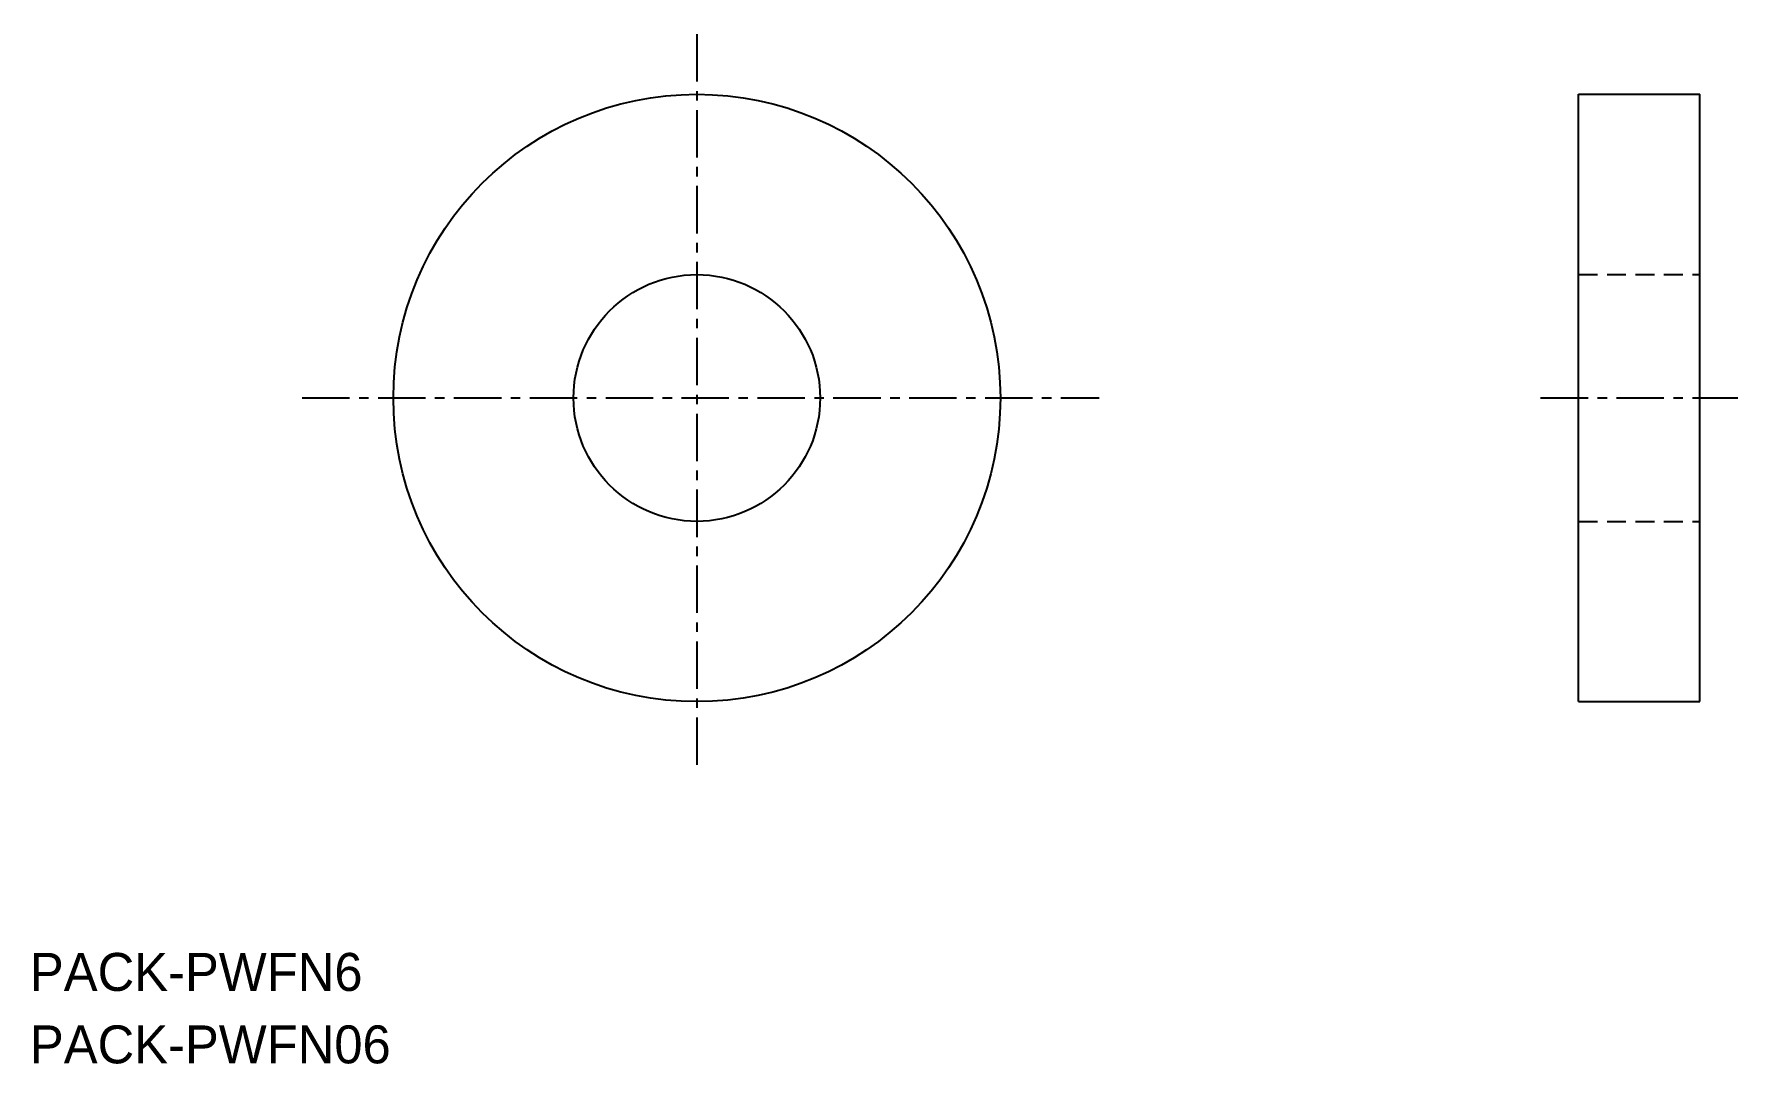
# Model space of a CAD drawing. Extents: x 2.1 to 47, y 3.1 to 30.2.
import ezdxf

# ---------------------------------------------------------------- set-up
doc = ezdxf.new("R2010")
doc.units = 0
doc.linetypes.add('CENTER', pattern=[2, 1.25, -0.25, 0.25, -0.25])
doc.linetypes.add('DASHED', pattern=[0.75, 0.5, -0.25])
doc.layers.get('0').update_dxf_attribs({"linetype": 'CONTINUOUS'})
doc.layers.add('CENTER', color=1, linetype='CENTER')

msp = doc.modelspace()

# ---------------------------------------------------------------- linework, layer by layer
at = {"color": 7, "linetype": 'CONTINUOUS'}
for p, q in [((42.819, 12.62), (42.819, 28.62)), ((42.819, 28.62), (46.019, 28.62)), ((46.019, 12.62), (46.019, 28.62)), ((42.819, 12.62), (46.019, 12.62))]:
    msp.add_line(p, q, dxfattribs=at)
at = {"color": 3, "linetype": 'DASHED'}
for p, q in [((42.819, 23.87), (46.019, 23.87)), ((42.819, 17.37), (46.019, 17.37))]:
    msp.add_line(p, q, dxfattribs=at)
at = {"color": 7, "linetype": 'CONTINUOUS'}
for radius in [8, 3.25]:
    msp.add_circle((19.579, 20.62), radius, dxfattribs=at)
at = {"layer": 'CENTER', "color": 1, "linetype": 'CENTER'}
for p, q in [((19.579, 30.207), (19.579, 10.786)), ((9.176, 20.62), (30.187, 20.62)), ((41.819, 20.62), (47.019, 20.62))]:
    msp.add_line(p, q, dxfattribs=at)

# ---------------------------------------------------------------- texts
at = {"color": 7, "linetype": 'CONTINUOUS'}
for s, p in [('PACK-PWFN6', (2, 5)), ('PACK-PWFN06', (2, 3.091))]:
    msp.add_text(s, height=1, dxfattribs=at).set_placement(p)

doc.saveas('drawing.dxf')
